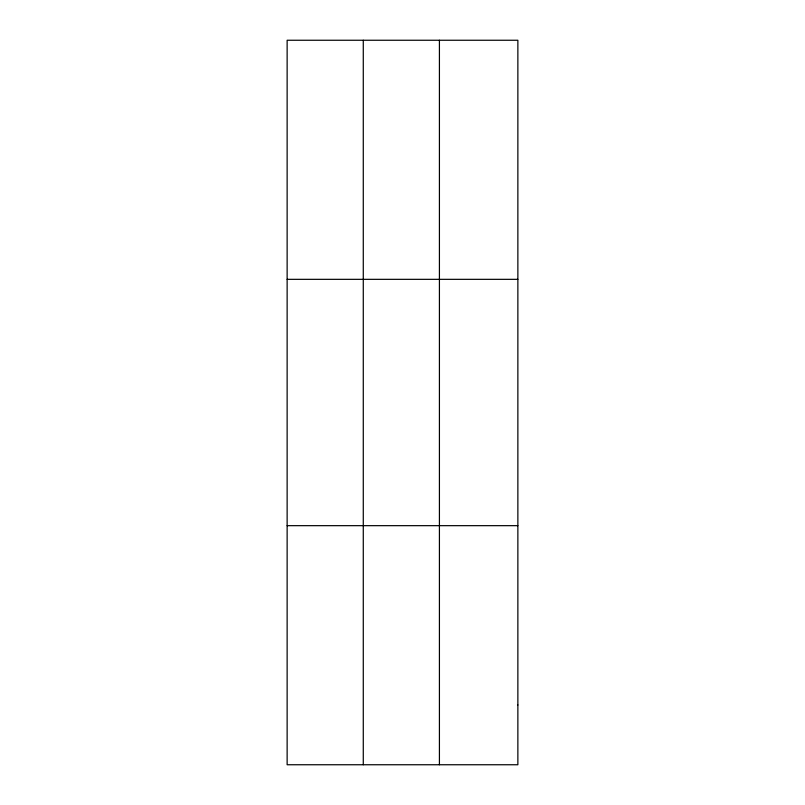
<?xml version="1.0" encoding="UTF-8"?>
<svg xmlns="http://www.w3.org/2000/svg" width="805" height="805" viewBox="0 0 805 805"><rect width="100%" height="100%" fill="white"/><g stroke="black" fill="none" stroke-linecap="round" stroke-linejoin="round"><path stroke-width="1.21" d="M363.276 764.75L363.276 40.25M439.419 764.75L439.419 40.25M287.133 279.335L517.867 279.335M287.133 525.665L517.867 525.665M517.867 704.979L517.867 764.75L287.133 764.75L287.133 40.25L517.867 40.25L517.867 704.979"/></g></svg>
